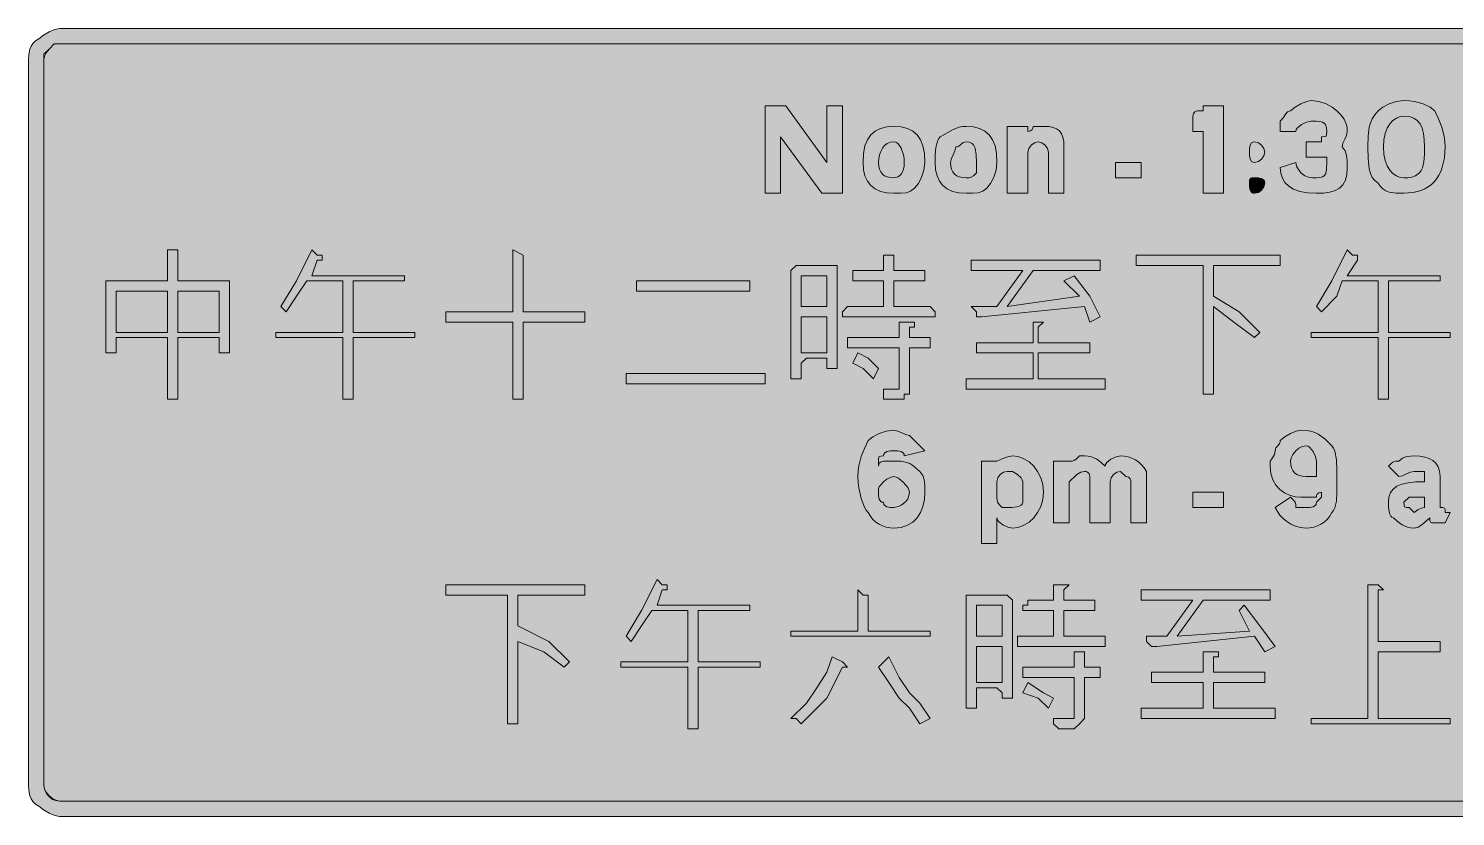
# Model space of a CAD drawing. Header units: metres. Extents: x 9 to 558, y 43 to 227.
# Drawn here: x 9.2 to 341.6, y 43.2 to 226.8 of the extents above; entities that cross this region are included whole.
import ezdxf

# ---------------------------------------------------------------- set-up
doc = ezdxf.new("R2010")
doc.units = ezdxf.units.M
doc.layers.add('FILL_BLACK_000000', color=7, linetype='Continuous', true_color=0x000000)
doc.layers.add('FILL_WHITE_FFFFFF', color=7, linetype='Continuous', true_color=0xffffff)

msp = doc.modelspace()

# ---------------------------------------------------------------- hatches: boundary and pattern name
at = {"layer": 'FILL_BLACK_000000', "true_color": 0x000000}
h = msp.add_hatch(color=7, dxfattribs=at)
h.dxf.hatch_style = 1
h.paths.add_polyline_path([(9.25, 220.69), (9.51, 222), (9.8, 222.67), (10.22, 223.31), (10.82, 223.9), (11.61, 224.4), (12.7, 225.28), (14.01, 226.05), (15.32, 226.59), (16.41, 226.8), (550.41, 226.8), (551.29, 226.78), (552.06, 226.65), (552.6, 226.29), (552.76, 226), (552.81, 225.6), (553.69, 225.58), (554.46, 225.45), (555, 225.09), (555.16, 224.8), (555.21, 224.4), (556.09, 223.69), (556.86, 223.2), (557.4, 222.71), (557.56, 222.4), (557.61, 222), (557.61, 219.6), (557.61, 50.4), (557.57, 49.31), (557.31, 48), (557.02, 47.33), (556.6, 46.69), (556, 46.1), (555.21, 45.6), (554.29, 44.72), (553.26, 43.95), (552, 43.41), (551.26, 43.25), (550.41, 43.2), (16.41, 43.2), (15.32, 43.41), (14.01, 43.95), (12.7, 44.72), (11.61, 45.6), (10.82, 46.1), (10.22, 46.69), (9.8, 47.33), (9.51, 48), (9.25, 49.31), (9.21, 50.4), (9.21, 219.6), (9.25, 220.69)])
h.paths.add_polyline_path([(12.96, 49.65), (13.32, 48.88), (14.01, 48), (14.76, 47.4), (15.53, 46.99), (16.41, 46.8), (550.41, 46.8), (551.1, 46.82), (551.46, 46.95), (551.59, 47.31), (551.61, 48), (552.81, 48), (554.01, 49.2), (554.01, 50.4), (554.01, 219.6), (554.01, 220.8), (553.86, 221.4), (553.5, 221.81), (553.21, 221.95), (552.81, 222), (551.61, 223.2), (550.41, 223.2), (16.41, 223.2), (15.21, 223.2), (14.01, 222), (12.81, 220.8), (12.81, 219.6), (12.81, 50.4), (12.96, 49.65)], flags=16)
h = msp.add_hatch(color=7, dxfattribs=at)
h.dxf.hatch_style = 1
h.paths.add_polyline_path([(310.41, 200.4), (310.41, 201.6), (311.1, 201.62), (311.46, 201.75), (311.59, 202.11), (311.61, 202.8), (311.57, 203.68), (311.31, 204.45), (311.02, 204.76), (310.6, 204.99), (310, 205.15), (309.21, 205.2), (308.01, 205.2), (306.94, 204.99), (305.76, 204.45), (304.8, 203.68), (304.52, 203.25), (304.41, 202.8), (300.81, 202.8), (300.81, 205.2), (301.52, 206.08), (302.01, 206.85), (302.5, 207.39), (302.81, 207.55), (303.21, 207.6), (304.3, 208.48), (305.61, 209.25), (306.92, 209.79), (308.01, 210), (309.79, 209.79), (311.46, 209.25), (312.9, 208.48), (314.01, 207.6), (314.89, 206.68), (315.66, 205.65), (316.2, 204.39), (316.36, 203.65), (316.41, 202.8), (316.22, 201.9), (315.81, 201), (315.4, 200.1), (315.21, 199.2), (315.9, 198.28), (316.26, 197.25), (316.39, 195.99), (316.41, 194.4), (316.3, 192.76), (315.96, 191.44), (315.4, 190.39), (314.61, 189.6), (313.6, 189.03), (312.36, 188.66), (310.9, 188.46), (309.21, 188.4), (307.13, 188.51), (305.37, 188.83), (303.92, 189.35), (302.76, 190.05), (301.89, 190.92), (301.28, 191.94), (300.92, 193.11), (300.81, 194.4), (304.41, 195.6), (304.6, 194.72), (305.01, 193.95), (305.61, 193.2), (306.51, 192.51), (307.41, 192.15), (308.31, 192.02), (309.21, 192), (310, 192.06), (310.6, 192.22), (311.02, 192.51), (311.31, 192.9), (311.48, 193.41), (311.57, 194.02), (311.61, 195.6), (311.61, 196.8), (310.41, 196.8), (306.81, 196.8), (306.81, 200.4), (310.41, 200.4)])
h = msp.add_hatch(color=7, dxfattribs=at)
h.dxf.hatch_style = 1
h.paths.add_polyline_path([(338.55, 194.47), (338.19, 193.5), (337.75, 192.62), (337.24, 191.82), (336.66, 191.1), (336.01, 190.47), (335.28, 189.92), (334.5, 189.45), (333.64, 189.07), (331.75, 188.57), (329.61, 188.4), (327.83, 188.44), (326.16, 188.7), (325.4, 188.99), (324.72, 189.41), (324.11, 190.01), (323.61, 190.8), (322.82, 191.36), (322.22, 192.11), (321.8, 193.04), (321.51, 194.1), (321.25, 196.54), (321.21, 199.2), (321.25, 201.69), (321.51, 203.85), (321.8, 204.84), (322.22, 205.78), (322.82, 206.7), (323.61, 207.6), (324.72, 208.48), (326.16, 209.25), (327.83, 209.79), (329.61, 210), (330.9, 209.95), (332.08, 209.79), (334.11, 209.25), (335.68, 208.48), (336.81, 207.6), (337.69, 205.78), (338.46, 203.85), (339, 201.69), (339.16, 200.5), (339.21, 199.2), (339.04, 196.67), (338.55, 194.47)])
h.paths.add_polyline_path([(331.41, 192.15), (332.31, 192.51), (333.21, 193.2), (333.61, 193.7), (333.9, 194.31), (334.26, 195.75), (334.39, 197.42), (334.41, 199.2), (334.35, 200.89), (334.17, 202.35), (333.84, 203.59), (333.36, 204.6), (332.71, 205.39), (331.88, 205.95), (330.85, 206.29), (329.61, 206.4), (328.71, 206.29), (327.85, 205.95), (327.04, 205.39), (326.31, 204.6), (325.7, 203.59), (325.22, 202.35), (324.92, 200.89), (324.81, 199.2), (324.92, 197.51), (325.22, 196.05), (325.7, 194.81), (326.31, 193.8), (327.04, 193.01), (327.85, 192.45), (328.71, 192.11), (329.61, 192), (330.51, 192.02), (331.41, 192.15)], flags=16)
h = msp.add_hatch(color=7, dxfattribs=at)
h.dxf.hatch_style = 1
h.paths.add_polyline_path([(195.21, 208.8), (198.81, 208.8), (198.81, 188.4), (194.01, 188.4), (184.41, 201.6), (184.41, 188.4), (180.81, 188.4), (180.81, 208.8), (185.61, 208.8), (195.21, 195.6), (195.21, 208.8)])
h = msp.add_hatch(color=7, dxfattribs=at)
h.dxf.hatch_style = 1
h.paths.add_polyline_path([(282.81, 188.4), (282.81, 202.8), (280.41, 202.8), (280.41, 206.4), (280.56, 207), (280.92, 207.41), (281.21, 207.55), (281.61, 207.6), (282.81, 207.6), (282.81, 208.8), (287.61, 208.8), (287.61, 188.4), (282.81, 188.4)])
h = msp.add_hatch(color=7, dxfattribs=at)
h.dxf.hatch_style = 1
h.paths.add_polyline_path([(217.26, 192.15), (216.49, 190.71), (215.61, 189.6), (214.69, 188.91), (213.66, 188.55), (212.4, 188.42), (210.81, 188.4), (209.12, 188.51), (207.66, 188.85), (206.42, 189.41), (205.41, 190.2), (204.62, 191.21), (204.06, 192.45), (203.72, 193.91), (203.61, 195.6), (203.72, 197.68), (204.06, 199.44), (204.62, 200.89), (205.41, 202.05), (206.42, 202.92), (207.66, 203.53), (209.12, 203.89), (210.81, 204), (212.5, 203.89), (213.96, 203.53), (215.2, 202.92), (216.21, 202.05), (217, 200.89), (217.56, 199.44), (217.9, 197.68), (218.01, 195.6), (217.8, 193.82), (217.26, 192.15)])
h.paths.add_polyline_path([(207.43, 194.02), (207.72, 193.41), (208.11, 192.9), (208.62, 192.51), (209.23, 192.22), (209.97, 192.06), (210.81, 192), (211.26, 192.06), (211.69, 192.22), (212.1, 192.51), (212.46, 192.9), (212.77, 193.41), (213, 194.02), (213.16, 194.76), (213.21, 195.6), (213.16, 196.5), (213, 197.36), (212.46, 198.9), (212.1, 199.51), (211.69, 199.99), (211.26, 200.29), (210.81, 200.4), (209.97, 200.29), (209.23, 199.99), (208.62, 199.51), (208.11, 198.9), (207.72, 198.17), (207.43, 197.36), (207.27, 196.5), (207.21, 195.6), (207.27, 194.76), (207.43, 194.02)], flags=16)
h = msp.add_hatch(color=7, dxfattribs=at)
h.dxf.hatch_style = 1
h.paths.add_polyline_path([(234.06, 192.15), (233.29, 190.71), (232.41, 189.6), (231.49, 188.91), (230.46, 188.55), (229.2, 188.42), (227.61, 188.4), (225.92, 188.51), (224.46, 188.85), (223.22, 189.41), (222.21, 190.2), (221.42, 191.21), (220.86, 192.45), (220.52, 193.91), (220.41, 195.6), (220.43, 197.38), (220.56, 199.05), (220.92, 200.49), (221.21, 201.1), (221.61, 201.6), (224.61, 203.25), (226, 203.79), (226.76, 203.95), (227.61, 204), (229.3, 203.89), (230.76, 203.53), (232, 202.92), (233.01, 202.05), (233.8, 200.89), (234.36, 199.44), (234.7, 197.68), (234.81, 195.6), (234.6, 193.82), (234.06, 192.15)])
h.paths.add_polyline_path([(229.71, 198.9), (229.42, 199.51), (229, 199.99), (228.4, 200.29), (227.61, 200.4), (227.21, 200.35), (226.9, 200.21), (226.41, 199.8), (225.92, 199.39), (225.61, 199.25), (225.21, 199.2), (225.02, 198.3), (224.61, 197.4), (224.2, 196.5), (224.01, 195.6), (224.07, 194.76), (224.23, 194.02), (224.52, 193.41), (224.91, 192.9), (225.42, 192.51), (226.03, 192.22), (226.77, 192.06), (227.61, 192), (228.32, 192.02), (228.81, 192.15), (229.3, 192.51), (230.01, 193.2), (230.01, 195.6), (229.97, 197.36), (229.71, 198.9)], flags=16)
h = msp.add_hatch(color=7, dxfattribs=at)
h.dxf.hatch_style = 1
h.paths.add_polyline_path([(237.21, 204), (242.01, 204), (242.01, 202.8), (242.61, 202.95), (243.02, 203.31), (243.16, 203.6), (243.21, 204), (245.61, 204), (246.85, 203.94), (247.88, 203.76), (248.71, 203.43), (249.36, 202.95), (249.84, 202.3), (250.17, 201.47), (250.35, 200.44), (250.41, 199.2), (250.41, 188.4), (246.81, 188.4), (246.81, 196.8), (246.81, 198), (246.6, 198.88), (246.06, 199.65), (245.29, 200.19), (244.41, 200.4), (243.53, 200.19), (242.76, 199.65), (242.22, 198.88), (242.01, 198), (242.01, 188.4), (237.21, 188.4), (237.21, 204)])
h = msp.add_hatch(color=7, dxfattribs=at)
h.dxf.hatch_style = 1
h.paths.add_polyline_path([(297, 197.12), (296.46, 196.35), (295.69, 195.81), (294.81, 195.6), (294.41, 195.65), (294.12, 195.81), (293.76, 196.35), (293.63, 197.12), (293.61, 198), (293.63, 198.88), (293.76, 199.65), (294.12, 200.19), (294.41, 200.35), (294.81, 200.4), (295.69, 200.19), (296.46, 199.65), (297, 198.88), (297.21, 198), (297, 197.12)])
h = msp.add_hatch(color=7, dxfattribs=at)
h.dxf.hatch_style = 1
h.paths.add_polyline_path([(268.41, 195.6), (268.41, 192), (262.41, 192), (262.41, 195.6), (268.41, 195.6)])
h = msp.add_hatch(color=7, dxfattribs=at)
h.dxf.hatch_style = 1
h.paths.add_polyline_path([(297, 189.92), (296.46, 189.15), (295.69, 188.61), (294.81, 188.4), (294.41, 188.45), (294.12, 188.61), (293.76, 189.15), (293.63, 189.92), (293.61, 190.8), (293.63, 191.49), (293.76, 191.85), (294.12, 191.98), (294.81, 192), (295.69, 191.98), (296.46, 191.85), (297, 191.49), (297.16, 191.2), (297.21, 190.8), (297, 189.92)])
h = msp.add_hatch(color=7, dxfattribs=at)
h.dxf.hatch_style = 1
h.paths.add_polyline_path([(41.61, 154.8), (29.61, 154.8), (29.61, 151.2), (27.21, 151.2), (27.21, 168), (41.61, 168), (41.61, 175.2), (42.81, 175.2), (44.01, 175.2), (44.01, 174), (44.01, 168), (56.01, 168), (56.01, 151.2), (53.61, 151.2), (53.61, 154.8), (44.01, 154.8), (44.01, 140.4), (41.61, 140.4), (41.61, 154.8)])
h.paths.add_polyline_path([(29.61, 156), (41.61, 156), (41.61, 165.6), (29.61, 165.6), (29.61, 156)], flags=16)
h.paths.add_polyline_path([(53.61, 156), (53.61, 165.6), (44.01, 165.6), (44.01, 156), (53.61, 156)], flags=16)
h = msp.add_hatch(color=7, dxfattribs=at)
h.dxf.hatch_style = 1
h.paths.add_polyline_path([(96.81, 168), (84.81, 168), (84.81, 156), (99.21, 156), (99.21, 154.8), (84.81, 154.8), (84.81, 140.4), (82.41, 140.4), (82.41, 154.8), (66.81, 154.8), (66.81, 156), (82.41, 156), (82.41, 168), (74.01, 168), (71.61, 164.4), (69.21, 160.8), (68.01, 162), (71.61, 168), (75.21, 175.2), (76.41, 174), (77.61, 174), (77.61, 172.8), (76.41, 172.8), (75.21, 169.2), (96.81, 169.2), (96.81, 168)])
h = msp.add_hatch(color=7, dxfattribs=at)
h.dxf.hatch_style = 1
h.paths.add_polyline_path([(124.41, 158.4), (124.41, 140.4), (122.01, 140.4), (122.01, 158.4), (106.41, 158.4), (106.41, 160.8), (122.01, 160.8), (122.01, 175.2), (124.41, 174), (124.41, 172.8), (124.41, 160.8), (138.81, 160.8), (138.81, 158.4), (124.41, 158.4)])
h = msp.add_hatch(color=7, dxfattribs=at)
h.dxf.hatch_style = 1
h.paths.add_polyline_path([(220.41, 160.8), (220.41, 159.6), (219.21, 159.6), (200.01, 159.6), (198.81, 159.6), (198.81, 160.8), (200.01, 162), (208.41, 162), (208.41, 168), (202.41, 168), (201.21, 168), (201.21, 169.2), (201.21, 170.4), (202.41, 170.4), (208.41, 170.4), (208.41, 174), (209.61, 174), (210.81, 174), (210.81, 172.8), (210.81, 170.4), (218.01, 170.4), (218.01, 169.2), (218.01, 168), (210.81, 168), (210.81, 162), (219.21, 162), (220.41, 160.8)])
h = msp.add_hatch(color=7, dxfattribs=at)
h.dxf.hatch_style = 1
h.paths.add_polyline_path([(300.81, 174), (300.81, 171.6), (285.21, 171.6), (285.21, 164.4), (291.21, 160.8), (296.01, 156), (294.81, 154.8), (290.01, 158.4), (285.21, 162), (285.21, 141.6), (282.81, 141.6), (282.81, 171.6), (267.21, 171.6), (267.21, 174), (300.81, 174)])
h = msp.add_hatch(color=7, dxfattribs=at)
h.dxf.hatch_style = 1
h.paths.add_polyline_path([(338.01, 168), (326.01, 168), (326.01, 156), (340.41, 156), (340.41, 154.8), (326.01, 154.8), (326.01, 140.4), (323.61, 140.4), (323.61, 154.8), (308.01, 154.8), (308.01, 156), (323.61, 156), (323.61, 168), (315.21, 168), (314.01, 164.4), (310.41, 160.8), (309.21, 162), (312.81, 168), (316.41, 175.2), (317.61, 174), (318.81, 174), (318.81, 172.8), (316.41, 169.2), (338.01, 169.2), (338.01, 168)])
h = msp.add_hatch(color=7, dxfattribs=at)
h.dxf.hatch_style = 1
h.paths.add_polyline_path([(188.01, 171.6), (197.61, 171.6), (197.61, 170.4), (197.61, 147.6), (195.21, 147.6), (195.21, 148.8), (195.21, 150), (190.41, 150), (189.21, 148.8), (189.21, 145.2), (188.01, 145.2), (186.81, 145.2), (186.81, 170.4), (188.01, 171.6)])
h.paths.add_polyline_path([(190.41, 151.2), (195.21, 151.2), (195.21, 159.6), (190.41, 159.6), (189.21, 159.6), (189.21, 151.2), (190.41, 151.2)], flags=16)
h.paths.add_polyline_path([(195.21, 162), (195.21, 169.2), (190.41, 169.2), (189.21, 169.2), (189.21, 162), (190.41, 162), (195.21, 162)], flags=16)
h = msp.add_hatch(color=7, dxfattribs=at)
h.dxf.hatch_style = 1
h.paths.add_polyline_path([(252.81, 169.2), (256.41, 164.4), (258.81, 159.6), (256.41, 158.4), (255.21, 162), (231.21, 159.6), (230.01, 159.6), (230.01, 160.8), (228.81, 162), (234.81, 162), (240.81, 170.4), (228.81, 170.4), (228.81, 172.8), (258.81, 172.8), (258.81, 170.4), (243.21, 170.4), (237.21, 162), (254.01, 164.4), (250.41, 168), (252.81, 169.2)])
h = msp.add_hatch(color=7, dxfattribs=at)
h.dxf.hatch_style = 1
h.paths.add_polyline_path([(150.81, 168), (177.21, 168), (177.21, 165.6), (150.81, 165.6), (150.81, 168)])
h = msp.add_hatch(color=7, dxfattribs=at)
h.dxf.hatch_style = 1
h.paths.add_polyline_path([(213.21, 158.4), (214.41, 158.4), (215.61, 158.4), (215.61, 157.2), (214.41, 157.2), (214.41, 154.8), (219.21, 154.8), (219.21, 152.4), (214.41, 152.4), (214.41, 142.8), (214.41, 141.6), (213.21, 141.6), (213.21, 140.4), (209.61, 140.4), (208.41, 140.4), (208.41, 141.6), (208.41, 142.8), (212.01, 142.8), (212.01, 144), (212.01, 152.4), (201.21, 152.4), (200.01, 152.4), (200.01, 154.8), (201.21, 154.8), (212.01, 154.8), (212.01, 158.4), (213.21, 158.4)])
h = msp.add_hatch(color=7, dxfattribs=at)
h.dxf.hatch_style = 1
h.paths.add_polyline_path([(260.01, 145.2), (260.01, 142.8), (227.61, 142.8), (227.61, 145.2), (243.21, 145.2), (243.21, 151.2), (230.01, 151.2), (230.01, 153.6), (243.21, 153.6), (243.21, 158.4), (244.41, 158.4), (245.61, 158.4), (244.41, 157.2), (244.41, 153.6), (256.41, 153.6), (256.41, 151.2), (244.41, 151.2), (244.41, 145.2), (260.01, 145.2)])
h = msp.add_hatch(color=7, dxfattribs=at)
h.dxf.hatch_style = 1
h.paths.add_polyline_path([(204.81, 150), (207.21, 147.6), (206.01, 145.2), (203.61, 147.6), (201.21, 148.8), (202.41, 151.2), (204.81, 150)])
h = msp.add_hatch(color=7, dxfattribs=at)
h.dxf.hatch_style = 1
h.paths.add_polyline_path([(148.41, 146.4), (180.81, 146.4), (180.81, 144), (148.41, 144), (148.41, 146.4)])
h = msp.add_hatch(color=7, dxfattribs=at)
h.dxf.hatch_style = 1
h.paths.add_polyline_path([(209.03, 110.62), (208.17, 110.91), (207.36, 111.3), (206.6, 111.81), (205.92, 112.42), (205.31, 113.16), (204.81, 114), (204.36, 114.56), (203.93, 115.31), (203.16, 117.3), (202.62, 119.74), (202.46, 121.05), (202.41, 122.4), (202.46, 123.7), (202.62, 124.89), (203.16, 127.05), (203.93, 128.98), (204.81, 130.8), (205.92, 131.68), (207.36, 132.45), (209.03, 132.99), (210.81, 133.2), (211.71, 133.01), (212.61, 132.6), (213.51, 132.19), (214.41, 132), (218.01, 128.4), (213.21, 127.2), (213.16, 127.6), (213, 127.89), (212.46, 128.25), (211.69, 128.38), (210.81, 128.4), (209.93, 128.38), (209.16, 128.25), (208.62, 127.89), (208.46, 127.6), (208.41, 127.2), (207.72, 127.18), (207.36, 127.05), (207.23, 126.69), (207.21, 126), (207.21, 124.8), (207.26, 125.2), (207.4, 125.49), (207.81, 125.85), (208.41, 126), (210.81, 126), (212.42, 125.96), (213.81, 125.7), (214.49, 125.41), (215.2, 124.99), (216.81, 123.6), (217.5, 122.68), (217.86, 121.65), (217.99, 120.39), (218.01, 118.8), (217.9, 117.06), (217.56, 115.46), (217, 114.03), (216.21, 112.8), (215.2, 111.79), (213.96, 111.04), (212.5, 110.56), (210.81, 110.4), (209.91, 110.46), (209.03, 110.62)])
h.paths.add_polyline_path([(209.16, 121.8), (208.41, 121.2), (207.72, 120.49), (207.36, 120), (207.23, 119.51), (207.21, 118.8), (207.23, 117.92), (207.36, 117.15), (207.72, 116.61), (208.01, 116.45), (208.41, 116.4), (208.46, 116), (208.62, 115.71), (209.16, 115.35), (209.93, 115.22), (210.81, 115.2), (211.88, 115.42), (212.48, 115.71), (213.06, 116.1), (213.59, 116.61), (214.02, 117.22), (214.3, 117.96), (214.41, 118.8), (214.3, 119.3), (214.02, 119.87), (213.06, 121.05), (211.88, 122.01), (211.31, 122.29), (210.81, 122.4), (209.93, 122.21), (209.16, 121.8)], flags=16)
h = msp.add_hatch(color=7, dxfattribs=at)
h.dxf.hatch_style = 1
h.paths.add_polyline_path([(299.01, 126.75), (299.42, 127.52), (299.61, 128.4), (299.66, 128.8), (299.8, 129.11), (300.21, 129.6), (300.62, 130.09), (300.76, 130.4), (300.81, 130.8), (301.9, 131.68), (303.21, 132.45), (304.52, 132.99), (305.61, 133.2), (306.85, 133.14), (307.92, 132.97), (308.84, 132.69), (309.66, 132.3), (311.18, 131.17), (312.81, 129.6), (313.21, 129.04), (313.5, 128.29), (313.86, 126.3), (313.99, 123.86), (314.01, 121.2), (313.99, 118.72), (313.86, 116.7), (313.5, 115.12), (313.21, 114.51), (312.81, 114), (312.31, 113.16), (311.7, 112.42), (311.02, 111.81), (310.26, 111.3), (309.45, 110.91), (308.59, 110.62), (307.71, 110.46), (306.81, 110.4), (305.52, 110.51), (304.33, 110.81), (303.27, 111.29), (302.31, 111.9), (301.47, 112.63), (300.73, 113.44), (300.12, 114.3), (299.61, 115.2), (303.21, 117.6), (303.9, 116.89), (304.26, 116.4), (304.39, 115.91), (304.41, 115.2), (306.81, 115.2), (307.69, 115.22), (308.46, 115.35), (309, 115.71), (309.16, 116), (309.21, 116.4), (310.41, 117.6), (310.41, 118.8), (309.81, 118.65), (309.4, 118.29), (309.26, 118), (309.21, 117.6), (305.61, 117.6), (304.27, 117.71), (302.97, 118.05), (301.75, 118.61), (300.66, 119.4), (299.74, 120.41), (299.03, 121.65), (298.57, 123.11), (298.41, 124.8), (298.41, 126), (299.01, 126.75)])
h.paths.add_polyline_path([(309.21, 126), (309, 127.07), (308.46, 128.25), (307.69, 129.21), (307.26, 129.49), (306.81, 129.6), (305.93, 129.41), (305.16, 129), (304.41, 128.4), (303.72, 127.52), (303.36, 126.75), (303.21, 126), (303.27, 125.16), (303.43, 124.42), (303.72, 123.81), (304.11, 123.3), (304.62, 122.91), (305.23, 122.62), (305.97, 122.46), (306.81, 122.4), (309.21, 122.4), (309.21, 126)], flags=16)
h = msp.add_hatch(color=7, dxfattribs=at)
h.dxf.hatch_style = 1
h.paths.add_polyline_path([(237.34, 127.01), (238.41, 127.2), (239.75, 127.04), (241.05, 126.56), (242.27, 125.81), (243.36, 124.8), (244.28, 123.57), (244.99, 122.14), (245.45, 120.54), (245.61, 118.8), (245.45, 117.06), (244.99, 115.46), (244.28, 114.03), (243.36, 112.8), (242.27, 111.79), (241.05, 111.04), (239.75, 110.56), (238.41, 110.4), (237.34, 110.61), (236.16, 111.15), (235.2, 111.92), (234.92, 112.35), (234.81, 112.8), (234.81, 106.8), (231.21, 106.8), (231.21, 126), (234.81, 126), (236.16, 126.6), (237.34, 127.01)])
h.paths.add_polyline_path([(239.46, 115.35), (239.99, 115.49), (240.42, 115.71), (240.7, 116), (240.81, 116.4), (240.81, 117.6), (240.81, 121.2), (240.71, 121.65), (240.43, 122.08), (239.61, 122.85), (238.41, 123.6), (237.21, 123.6), (236.33, 123.39), (235.56, 122.85), (235.02, 122.08), (234.81, 121.2), (234.81, 117.6), (234.83, 116.89), (234.96, 116.4), (235.32, 115.91), (236.01, 115.2), (237.21, 115.2), (238.28, 115.22), (239.46, 115.35)], flags=16)
h = msp.add_hatch(color=7, dxfattribs=at)
h.dxf.hatch_style = 1
h.paths.add_polyline_path([(256.41, 111.6), (256.41, 121.2), (256.41, 122.4), (256.26, 123), (255.9, 123.41), (255.61, 123.55), (255.21, 123.6), (254.31, 123.39), (253.41, 122.85), (251.61, 121.2), (251.61, 111.6), (248.01, 111.6), (248.01, 126), (251.61, 126), (252.32, 126.02), (252.81, 126.15), (253.3, 126.51), (254.01, 127.2), (255.21, 127.2), (256.06, 127.15), (256.8, 126.99), (258.06, 126.45), (259.09, 125.68), (260.01, 124.8), (260.12, 125.25), (260.4, 125.68), (261.36, 126.45), (262.54, 126.99), (263.61, 127.2), (264.51, 127.14), (265.39, 126.97), (266.25, 126.69), (267.06, 126.3), (267.82, 125.79), (268.5, 125.17), (269.11, 124.44), (269.61, 123.6), (269.61, 122.4), (269.61, 111.6), (266.01, 111.6), (266.01, 121.2), (265.96, 121.6), (265.82, 121.89), (265.41, 122.25), (264.81, 122.4), (263.61, 123.6), (262.73, 123.39), (261.96, 122.85), (261.42, 122.08), (261.21, 121.2), (261.21, 111.6), (256.41, 111.6)])
h = msp.add_hatch(color=7, dxfattribs=at)
h.dxf.hatch_style = 1
h.paths.add_polyline_path([(334.41, 123.6), (332.01, 123.6), (331.11, 123.41), (330.21, 123), (329.31, 122.59), (328.41, 122.4), (326.01, 124.8), (326.72, 125.49), (327.21, 125.85), (327.7, 125.98), (328.41, 126), (329.31, 126.69), (330.21, 127.05), (331.11, 127.18), (332.01, 127.2), (333.3, 127.14), (334.47, 126.96), (335.49, 126.63), (336.36, 126.15), (337.06, 125.5), (337.58, 124.67), (337.9, 123.64), (338.01, 122.4), (338.01, 115.2), (338.7, 115.18), (339.06, 115.05), (339.19, 114.69), (339.21, 114), (340.41, 114), (339.21, 111.6), (336.81, 111.6), (336.12, 111.62), (335.76, 111.75), (335.63, 112.11), (335.61, 112.8), (333.81, 111.15), (332.91, 110.61), (332.01, 110.4), (331.16, 110.45), (330.42, 110.61), (329.16, 111.15), (328.13, 111.92), (327.21, 112.8), (326.81, 112.91), (326.52, 113.19), (326.3, 113.62), (326.16, 114.15), (326.03, 115.33), (326.01, 116.4), (326.12, 117.64), (326.48, 118.67), (327.09, 119.5), (327.96, 120.15), (329.12, 120.63), (330.57, 120.96), (332.33, 121.14), (334.41, 121.2), (334.41, 122.4), (334.41, 123.6)])
h.paths.add_polyline_path([(333.66, 115.05), (334.41, 115.2), (334.41, 117.6), (330.81, 117.6), (329.61, 116.4), (329.63, 115.71), (329.76, 115.35), (330.12, 115.22), (330.81, 115.2), (332.01, 114), (332.89, 114.69), (333.66, 115.05)], flags=16)
h = msp.add_hatch(color=7, dxfattribs=at)
h.dxf.hatch_style = 1
h.paths.add_polyline_path([(287.61, 118.8), (287.61, 115.2), (280.41, 115.2), (280.41, 118.8), (287.61, 118.8)])
h = msp.add_hatch(color=7, dxfattribs=at)
h.dxf.hatch_style = 1
h.paths.add_polyline_path([(138.81, 97.2), (138.81, 94.8), (123.21, 94.8), (123.21, 87.6), (130.41, 84), (135.21, 79.2), (134.01, 78), (129.21, 81.6), (123.21, 84), (123.21, 64.8), (120.81, 64.8), (120.81, 94.8), (106.41, 94.8), (106.41, 97.2), (138.81, 97.2)])
h = msp.add_hatch(color=7, dxfattribs=at)
h.dxf.hatch_style = 1
h.paths.add_polyline_path([(177.21, 91.2), (165.21, 91.2), (165.21, 79.2), (179.61, 79.2), (179.61, 78), (165.21, 78), (165.21, 63.6), (162.81, 63.6), (162.81, 78), (147.21, 78), (147.21, 79.2), (162.81, 79.2), (162.81, 91.2), (154.41, 91.2), (152.01, 87.6), (149.61, 84), (148.41, 85.2), (152.01, 91.2), (155.61, 98.4), (156.81, 97.2), (158.01, 97.2), (158.01, 96), (156.81, 96), (155.61, 92.4), (177.21, 92.4), (177.21, 91.2)])
h = msp.add_hatch(color=7, dxfattribs=at)
h.dxf.hatch_style = 1
h.paths.add_polyline_path([(260.01, 84), (260.01, 82.8), (239.61, 82.8), (239.61, 84), (239.61, 85.2), (248.01, 85.2), (248.01, 91.2), (242.01, 91.2), (240.81, 91.2), (240.81, 92.4), (242.01, 92.4), (242.01, 93.6), (248.01, 93.6), (248.01, 97.2), (249.21, 97.2), (250.41, 97.2), (251.61, 97.2), (250.41, 96), (250.41, 93.6), (251.61, 93.6), (257.61, 93.6), (257.61, 92.4), (257.61, 91.2), (251.61, 91.2), (250.41, 91.2), (250.41, 85.2), (251.61, 85.2), (260.01, 85.2), (260.01, 84)])
h = msp.add_hatch(color=7, dxfattribs=at)
h.dxf.hatch_style = 1
h.paths.add_polyline_path([(323.61, 81.6), (323.61, 66), (340.41, 66), (340.41, 64.8), (308.01, 64.8), (308.01, 66), (321.21, 66), (321.21, 97.2), (323.61, 97.2), (324.81, 96), (323.61, 96), (323.61, 84), (338.01, 84), (338.01, 81.6), (323.61, 81.6)])
h = msp.add_hatch(color=7, dxfattribs=at)
h.dxf.hatch_style = 1
h.paths.add_polyline_path([(219.21, 85.2), (186.81, 85.2), (186.81, 86.4), (202.41, 86.4), (202.41, 96), (203.61, 94.8), (204.81, 94.8), (204.81, 93.6), (204.81, 86.4), (219.21, 86.4), (219.21, 85.2)])
h = msp.add_hatch(color=7, dxfattribs=at)
h.dxf.hatch_style = 1
h.paths.add_polyline_path([(237.21, 94.8), (238.41, 93.6), (238.41, 70.8), (237.21, 70.8), (236.01, 70.8), (236.01, 72), (234.81, 73.2), (230.01, 73.2), (230.01, 72), (230.01, 68.4), (227.61, 68.4), (227.61, 93.6), (227.61, 94.8), (237.21, 94.8)])
h.paths.add_polyline_path([(236.01, 74.4), (236.01, 82.8), (234.81, 82.8), (230.01, 82.8), (230.01, 74.4), (234.81, 74.4), (236.01, 74.4)], flags=16)
h.paths.add_polyline_path([(236.01, 85.2), (236.01, 92.4), (234.81, 92.4), (230.01, 92.4), (230.01, 85.2), (234.81, 85.2), (236.01, 85.2)], flags=16)
h = msp.add_hatch(color=7, dxfattribs=at)
h.dxf.hatch_style = 1
h.paths.add_polyline_path([(269.61, 85.2), (274.41, 85.2), (280.41, 93.6), (268.41, 93.6), (268.41, 96), (298.41, 96), (298.41, 93.6), (282.81, 93.6), (276.81, 85.2), (293.61, 86.4), (291.21, 91.2), (292.41, 92.4), (296.01, 87.6), (299.61, 82.8), (297.21, 81.6), (294.81, 85.2), (272.01, 82.8), (270.81, 82.8), (269.61, 84), (269.61, 85.2)])
h = msp.add_hatch(color=7, dxfattribs=at)
h.dxf.hatch_style = 1
h.paths.add_polyline_path([(200.01, 78), (198.81, 78), (195.21, 70.8), (189.21, 64.8), (188.01, 66), (186.81, 66), (190.41, 69.6), (192.81, 73.2), (195.21, 76.8), (196.41, 80.4), (198.81, 79.2), (200.01, 78)])
h = msp.add_hatch(color=7, dxfattribs=at)
h.dxf.hatch_style = 1
h.paths.add_polyline_path([(212.01, 75.6), (214.41, 72), (216.81, 69.6), (219.21, 66), (216.81, 64.8), (214.41, 68.4), (212.01, 70.8), (209.61, 74.4), (207.21, 78), (209.61, 80.4), (212.01, 75.6)])
h = msp.add_hatch(color=7, dxfattribs=at)
h.dxf.hatch_style = 1
h.paths.add_polyline_path([(254.01, 81.6), (255.21, 81.6), (255.21, 80.4), (255.21, 78), (258.81, 78), (258.81, 75.6), (255.21, 75.6), (255.21, 66), (254.01, 64.8), (252.81, 63.6), (249.21, 63.6), (248.01, 64.8), (248.01, 66), (249.21, 66), (251.61, 66), (252.81, 66), (252.81, 67.2), (252.81, 75.6), (240.81, 75.6), (240.81, 78), (252.81, 78), (252.81, 81.6), (254.01, 81.6)])
h = msp.add_hatch(color=7, dxfattribs=at)
h.dxf.hatch_style = 1
h.paths.add_polyline_path([(299.61, 68.4), (299.61, 66), (268.41, 66), (268.41, 68.4), (282.81, 68.4), (282.81, 74.4), (270.81, 74.4), (270.81, 76.8), (282.81, 76.8), (282.81, 81.6), (285.21, 81.6), (286.41, 81.6), (286.41, 80.4), (285.21, 80.4), (285.21, 76.8), (297.21, 76.8), (297.21, 74.4), (285.21, 74.4), (285.21, 68.4), (299.61, 68.4)])
h = msp.add_hatch(color=7, dxfattribs=at)
h.dxf.hatch_style = 1
h.paths.add_polyline_path([(245.61, 72), (248.01, 70.8), (246.81, 68.4), (244.41, 70.8), (240.81, 72), (242.01, 74.4), (245.61, 72)])
at = {"layer": 'FILL_WHITE_FFFFFF', "true_color": 0xffffff}
h = msp.add_hatch(color=7, dxfattribs=at)
h.dxf.hatch_style = 1
h.paths.add_polyline_path([(550.41, 223.2), (551.29, 223.18), (552.06, 223.05), (552.6, 222.69), (552.76, 222.4), (552.81, 222), (553.5, 221.12), (553.86, 220.35), (554.01, 219.6), (554.01, 50.4), (554.01, 49.2), (552.81, 48), (552.06, 47.4), (551.29, 46.99), (550.41, 46.8), (16.41, 46.8), (15.57, 46.91), (14.83, 47.19), (14.22, 47.62), (13.71, 48.15), (13.32, 48.73), (13.03, 49.33), (12.81, 50.4), (12.81, 219.6), (12.96, 220.35), (13.32, 221.12), (14.01, 222), (15.21, 223.2), (16.41, 223.2), (550.41, 223.2)])

# ---------------------------------------------------------------- linework, layer by layer
at = {"layer": 'FILL_BLACK_000000', "lineweight": 0, "true_color": 0x000000}
for points in [[(550.41, 43.2), (16.41, 43.2), (15.32, 43.41), (14.01, 43.95), (12.7, 44.72), (11.61, 45.6), (10.82, 46.1), (10.22, 46.69), (9.8, 47.33), (9.51, 48), (9.25, 49.31), (9.21, 50.4), (9.21, 219.6), (9.25, 220.69), (9.51, 222), (9.8, 222.67), (10.22, 223.31), (10.82, 223.9), (11.61, 224.4), (12.7, 225.28), (14.01, 226.05), (15.32, 226.59), (16.41, 226.8), (550.41, 226.8)], [(550.41, 223.2), (16.41, 223.2), (15.21, 223.2), (14.01, 222), (12.81, 220.8), (12.81, 219.6), (12.81, 50.4), (12.96, 49.65), (13.32, 48.88), (14.01, 48), (14.76, 47.4), (15.53, 46.99), (16.41, 46.8), (550.41, 46.8)]]:
    msp.add_lwpolyline(points, dxfattribs=at)
for points in [[(310.41, 200.4), (310.41, 201.6), (311.1, 201.62), (311.46, 201.75), (311.59, 202.11), (311.61, 202.8), (311.57, 203.68), (311.31, 204.45), (311.02, 204.76), (310.6, 204.99), (310, 205.15), (309.21, 205.2), (308.01, 205.2), (306.94, 204.99), (305.76, 204.45), (304.8, 203.68), (304.52, 203.25), (304.41, 202.8), (300.81, 202.8), (300.81, 205.2), (301.52, 206.08), (302.01, 206.85), (302.5, 207.39), (302.81, 207.55), (303.21, 207.6), (304.3, 208.48), (305.61, 209.25), (306.92, 209.79), (308.01, 210), (309.79, 209.79), (311.46, 209.25), (312.9, 208.48), (314.01, 207.6), (314.89, 206.68), (315.66, 205.65), (316.2, 204.39), (316.36, 203.65), (316.41, 202.8), (316.22, 201.9), (315.81, 201), (315.4, 200.1), (315.21, 199.2), (315.9, 198.28), (316.26, 197.25), (316.39, 195.99), (316.41, 194.4), (316.3, 192.76), (315.96, 191.44), (315.4, 190.39), (314.61, 189.6), (313.6, 189.03), (312.36, 188.66), (310.9, 188.46), (309.21, 188.4), (307.13, 188.51), (305.37, 188.83), (303.92, 189.35), (302.76, 190.05), (301.89, 190.92), (301.28, 191.94), (300.92, 193.11), (300.81, 194.4), (304.41, 195.6), (304.6, 194.72), (305.01, 193.95), (305.61, 193.2), (306.51, 192.51), (307.41, 192.15), (308.31, 192.02), (309.21, 192), (310, 192.06), (310.6, 192.22), (311.02, 192.51), (311.31, 192.9), (311.48, 193.41), (311.57, 194.02), (311.61, 195.6), (311.61, 196.8), (310.41, 196.8), (306.81, 196.8), (306.81, 200.4)], [(338.55, 194.47), (338.19, 193.5), (337.75, 192.62), (337.24, 191.82), (336.66, 191.1), (336.01, 190.47), (335.28, 189.92), (334.5, 189.45), (333.64, 189.07), (331.75, 188.57), (329.61, 188.4), (327.83, 188.44), (326.16, 188.7), (325.4, 188.99), (324.72, 189.41), (324.11, 190.01), (323.61, 190.8), (322.82, 191.36), (322.22, 192.11), (321.8, 193.04), (321.51, 194.1), (321.25, 196.54), (321.21, 199.2), (321.25, 201.69), (321.51, 203.85), (321.8, 204.84), (322.22, 205.78), (322.82, 206.7), (323.61, 207.6), (324.72, 208.48), (326.16, 209.25), (327.83, 209.79), (329.61, 210), (330.9, 209.95), (332.08, 209.79), (334.11, 209.25), (335.68, 208.48), (336.81, 207.6), (337.69, 205.78), (338.46, 203.85), (339, 201.69), (339.16, 200.5), (339.21, 199.2), (339.04, 196.67)], [(195.21, 208.8), (198.81, 208.8), (198.81, 188.4), (194.01, 188.4), (184.41, 201.6), (184.41, 188.4), (180.81, 188.4), (180.81, 208.8), (185.61, 208.8), (195.21, 195.6)], [(282.81, 188.4), (282.81, 202.8), (280.41, 202.8), (280.41, 206.4), (280.56, 207), (280.92, 207.41), (281.21, 207.55), (281.61, 207.6), (282.81, 207.6), (282.81, 208.8), (287.61, 208.8), (287.61, 188.4)], [(331.41, 192.15), (332.31, 192.51), (333.21, 193.2), (333.61, 193.7), (333.9, 194.31), (334.26, 195.75), (334.39, 197.42), (334.41, 199.2), (334.35, 200.89), (334.17, 202.35), (333.84, 203.59), (333.36, 204.6), (332.71, 205.39), (331.88, 205.95), (330.85, 206.29), (329.61, 206.4), (328.71, 206.29), (327.85, 205.95), (327.04, 205.39), (326.31, 204.6), (325.7, 203.59), (325.22, 202.35), (324.92, 200.89), (324.81, 199.2), (324.92, 197.51), (325.22, 196.05), (325.7, 194.81), (326.31, 193.8), (327.04, 193.01), (327.85, 192.45), (328.71, 192.11), (329.61, 192), (330.51, 192.02)], [(217.26, 192.15), (216.49, 190.71), (215.61, 189.6), (214.69, 188.91), (213.66, 188.55), (212.4, 188.42), (210.81, 188.4), (209.12, 188.51), (207.66, 188.85), (206.42, 189.41), (205.41, 190.2), (204.62, 191.21), (204.06, 192.45), (203.72, 193.91), (203.61, 195.6), (203.72, 197.68), (204.06, 199.44), (204.62, 200.89), (205.41, 202.05), (206.42, 202.92), (207.66, 203.53), (209.12, 203.89), (210.81, 204), (212.5, 203.89), (213.96, 203.53), (215.2, 202.92), (216.21, 202.05), (217, 200.89), (217.56, 199.44), (217.9, 197.68), (218.01, 195.6), (217.8, 193.82)], [(234.06, 192.15), (233.29, 190.71), (232.41, 189.6), (231.49, 188.91), (230.46, 188.55), (229.2, 188.42), (227.61, 188.4), (225.92, 188.51), (224.46, 188.85), (223.22, 189.41), (222.21, 190.2), (221.42, 191.21), (220.86, 192.45), (220.52, 193.91), (220.41, 195.6), (220.43, 197.38), (220.56, 199.05), (220.92, 200.49), (221.21, 201.1), (221.61, 201.6), (224.61, 203.25), (226, 203.79), (226.76, 203.95), (227.61, 204), (229.3, 203.89), (230.76, 203.53), (232, 202.92), (233.01, 202.05), (233.8, 200.89), (234.36, 199.44), (234.7, 197.68), (234.81, 195.6), (234.6, 193.82)], [(237.21, 204), (242.01, 204), (242.01, 202.8), (242.61, 202.95), (243.02, 203.31), (243.16, 203.6), (243.21, 204), (245.61, 204), (246.85, 203.94), (247.88, 203.76), (248.71, 203.43), (249.36, 202.95), (249.84, 202.3), (250.17, 201.47), (250.35, 200.44), (250.41, 199.2), (250.41, 188.4), (246.81, 188.4), (246.81, 196.8), (246.81, 198), (246.6, 198.88), (246.06, 199.65), (245.29, 200.19), (244.41, 200.4), (243.53, 200.19), (242.76, 199.65), (242.22, 198.88), (242.01, 198), (242.01, 188.4), (237.21, 188.4)], [(207.43, 194.02), (207.72, 193.41), (208.11, 192.9), (208.62, 192.51), (209.23, 192.22), (209.97, 192.06), (210.81, 192), (211.26, 192.06), (211.69, 192.22), (212.1, 192.51), (212.46, 192.9), (212.77, 193.41), (213, 194.02), (213.16, 194.76), (213.21, 195.6), (213.16, 196.5), (213, 197.36), (212.46, 198.9), (212.1, 199.51), (211.69, 199.99), (211.26, 200.29), (210.81, 200.4), (209.97, 200.29), (209.23, 199.99), (208.62, 199.51), (208.11, 198.9), (207.72, 198.17), (207.43, 197.36), (207.27, 196.5), (207.21, 195.6), (207.27, 194.76)], [(229.71, 198.9), (229.42, 199.51), (229, 199.99), (228.4, 200.29), (227.61, 200.4), (227.21, 200.35), (226.9, 200.21), (226.41, 199.8), (225.92, 199.39), (225.61, 199.25), (225.21, 199.2), (225.02, 198.3), (224.61, 197.4), (224.2, 196.5), (224.01, 195.6), (224.07, 194.76), (224.23, 194.02), (224.52, 193.41), (224.91, 192.9), (225.42, 192.51), (226.03, 192.22), (226.77, 192.06), (227.61, 192), (228.32, 192.02), (228.81, 192.15), (229.3, 192.51), (230.01, 193.2), (230.01, 195.6), (229.97, 197.36)], [(297, 197.12), (296.46, 196.35), (295.69, 195.81), (294.81, 195.6), (294.41, 195.65), (294.12, 195.81), (293.76, 196.35), (293.63, 197.12), (293.61, 198), (293.63, 198.88), (293.76, 199.65), (294.12, 200.19), (294.41, 200.35), (294.81, 200.4), (295.69, 200.19), (296.46, 199.65), (297, 198.88), (297.21, 198)], [(268.41, 195.6), (268.41, 192), (262.41, 192), (262.41, 195.6)], [(297, 189.92), (296.46, 189.15), (295.69, 188.61), (294.81, 188.4), (294.41, 188.45), (294.12, 188.61), (293.76, 189.15), (293.63, 189.92), (293.61, 190.8), (293.63, 191.49), (293.76, 191.85), (294.12, 191.98), (294.81, 192), (295.69, 191.98), (296.46, 191.85), (297, 191.49), (297.16, 191.2), (297.21, 190.8)], [(41.61, 154.8), (29.61, 154.8), (29.61, 151.2), (27.21, 151.2), (27.21, 168), (41.61, 168), (41.61, 175.2), (42.81, 175.2), (44.01, 175.2), (44.01, 174), (44.01, 168), (56.01, 168), (56.01, 151.2), (53.61, 151.2), (53.61, 154.8), (44.01, 154.8), (44.01, 140.4), (41.61, 140.4)], [(96.81, 168), (84.81, 168), (84.81, 156), (99.21, 156), (99.21, 154.8), (84.81, 154.8), (84.81, 140.4), (82.41, 140.4), (82.41, 154.8), (66.81, 154.8), (66.81, 156), (82.41, 156), (82.41, 168), (74.01, 168), (71.61, 164.4), (69.21, 160.8), (68.01, 162), (71.61, 168), (75.21, 175.2), (76.41, 174), (77.61, 174), (77.61, 172.8), (76.41, 172.8), (75.21, 169.2), (96.81, 169.2)], [(124.41, 158.4), (124.41, 140.4), (122.01, 140.4), (122.01, 158.4), (106.41, 158.4), (106.41, 160.8), (122.01, 160.8), (122.01, 175.2), (124.41, 174), (124.41, 172.8), (124.41, 160.8), (138.81, 160.8), (138.81, 158.4)], [(220.41, 160.8), (220.41, 159.6), (219.21, 159.6), (200.01, 159.6), (198.81, 159.6), (198.81, 160.8), (200.01, 162), (208.41, 162), (208.41, 168), (202.41, 168), (201.21, 168), (201.21, 169.2), (201.21, 170.4), (202.41, 170.4), (208.41, 170.4), (208.41, 174), (209.61, 174), (210.81, 174), (210.81, 172.8), (210.81, 170.4), (218.01, 170.4), (218.01, 169.2), (218.01, 168), (210.81, 168), (210.81, 162), (219.21, 162)], [(300.81, 174), (300.81, 171.6), (285.21, 171.6), (285.21, 164.4), (291.21, 160.8), (296.01, 156), (294.81, 154.8), (290.01, 158.4), (285.21, 162), (285.21, 141.6), (282.81, 141.6), (282.81, 171.6), (267.21, 171.6), (267.21, 174)], [(338.01, 168), (326.01, 168), (326.01, 156), (340.41, 156), (340.41, 154.8), (326.01, 154.8), (326.01, 140.4), (323.61, 140.4), (323.61, 154.8), (308.01, 154.8), (308.01, 156), (323.61, 156), (323.61, 168), (315.21, 168), (314.01, 164.4), (310.41, 160.8), (309.21, 162), (312.81, 168), (316.41, 175.2), (317.61, 174), (318.81, 174), (318.81, 172.8), (316.41, 169.2), (338.01, 169.2)], [(188.01, 171.6), (197.61, 171.6), (197.61, 170.4), (197.61, 147.6), (195.21, 147.6), (195.21, 148.8), (195.21, 150), (190.41, 150), (189.21, 148.8), (189.21, 145.2), (188.01, 145.2), (186.81, 145.2), (186.81, 170.4)], [(252.81, 169.2), (256.41, 164.4), (258.81, 159.6), (256.41, 158.4), (255.21, 162), (231.21, 159.6), (230.01, 159.6), (230.01, 160.8), (228.81, 162), (234.81, 162), (240.81, 170.4), (228.81, 170.4), (228.81, 172.8), (258.81, 172.8), (258.81, 170.4), (243.21, 170.4), (237.21, 162), (254.01, 164.4), (250.41, 168)], [(150.81, 168), (177.21, 168), (177.21, 165.6), (150.81, 165.6)], [(195.21, 162), (195.21, 169.2), (190.41, 169.2), (189.21, 169.2), (189.21, 162), (190.41, 162)], [(29.61, 156), (41.61, 156), (41.61, 165.6), (29.61, 165.6)], [(53.61, 156), (53.61, 165.6), (44.01, 165.6), (44.01, 156)], [(190.41, 151.2), (195.21, 151.2), (195.21, 159.6), (190.41, 159.6), (189.21, 159.6), (189.21, 151.2)], [(213.21, 158.4), (214.41, 158.4), (215.61, 158.4), (215.61, 157.2), (214.41, 157.2), (214.41, 154.8), (219.21, 154.8), (219.21, 152.4), (214.41, 152.4), (214.41, 142.8), (214.41, 141.6), (213.21, 141.6), (213.21, 140.4), (209.61, 140.4), (208.41, 140.4), (208.41, 141.6), (208.41, 142.8), (212.01, 142.8), (212.01, 144), (212.01, 152.4), (201.21, 152.4), (200.01, 152.4), (200.01, 154.8), (201.21, 154.8), (212.01, 154.8), (212.01, 158.4)], [(260.01, 145.2), (260.01, 142.8), (227.61, 142.8), (227.61, 145.2), (243.21, 145.2), (243.21, 151.2), (230.01, 151.2), (230.01, 153.6), (243.21, 153.6), (243.21, 158.4), (244.41, 158.4), (245.61, 158.4), (244.41, 157.2), (244.41, 153.6), (256.41, 153.6), (256.41, 151.2), (244.41, 151.2), (244.41, 145.2)], [(204.81, 150), (207.21, 147.6), (206.01, 145.2), (203.61, 147.6), (201.21, 148.8), (202.41, 151.2)], [(148.41, 146.4), (180.81, 146.4), (180.81, 144), (148.41, 144)], [(209.03, 110.62), (208.17, 110.91), (207.36, 111.3), (206.6, 111.81), (205.92, 112.42), (205.31, 113.16), (204.81, 114), (204.36, 114.56), (203.93, 115.31), (203.16, 117.3), (202.62, 119.74), (202.46, 121.05), (202.41, 122.4), (202.46, 123.7), (202.62, 124.89), (203.16, 127.05), (203.93, 128.98), (204.81, 130.8), (205.92, 131.68), (207.36, 132.45), (209.03, 132.99), (210.81, 133.2), (211.71, 133.01), (212.61, 132.6), (213.51, 132.19), (214.41, 132), (218.01, 128.4), (213.21, 127.2), (213.16, 127.6), (213, 127.89), (212.46, 128.25), (211.69, 128.38), (210.81, 128.4), (209.93, 128.38), (209.16, 128.25), (208.62, 127.89), (208.46, 127.6), (208.41, 127.2), (207.72, 127.18), (207.36, 127.05), (207.23, 126.69), (207.21, 126), (207.21, 124.8), (207.26, 125.2), (207.4, 125.49), (207.81, 125.85), (208.41, 126), (210.81, 126), (212.42, 125.96), (213.81, 125.7), (214.49, 125.41), (215.2, 124.99), (216.81, 123.6), (217.5, 122.68), (217.86, 121.65), (217.99, 120.39), (218.01, 118.8), (217.9, 117.06), (217.56, 115.46), (217, 114.03), (216.21, 112.8), (215.2, 111.79), (213.96, 111.04), (212.5, 110.56), (210.81, 110.4), (209.91, 110.46)], [(299.01, 126.75), (299.42, 127.52), (299.61, 128.4), (299.66, 128.8), (299.8, 129.11), (300.21, 129.6), (300.62, 130.09), (300.76, 130.4), (300.81, 130.8), (301.9, 131.68), (303.21, 132.45), (304.52, 132.99), (305.61, 133.2), (306.85, 133.14), (307.92, 132.97), (308.84, 132.69), (309.66, 132.3), (311.18, 131.17), (312.81, 129.6), (313.21, 129.04), (313.5, 128.29), (313.86, 126.3), (313.99, 123.86), (314.01, 121.2), (313.99, 118.72), (313.86, 116.7), (313.5, 115.12), (313.21, 114.51), (312.81, 114), (312.31, 113.16), (311.7, 112.42), (311.02, 111.81), (310.26, 111.3), (309.45, 110.91), (308.59, 110.62), (307.71, 110.46), (306.81, 110.4), (305.52, 110.51), (304.33, 110.81), (303.27, 111.29), (302.31, 111.9), (301.47, 112.63), (300.73, 113.44), (300.12, 114.3), (299.61, 115.2), (303.21, 117.6), (303.9, 116.89), (304.26, 116.4), (304.39, 115.91), (304.41, 115.2), (306.81, 115.2), (307.69, 115.22), (308.46, 115.35), (309, 115.71), (309.16, 116), (309.21, 116.4), (310.41, 117.6), (310.41, 118.8), (309.81, 118.65), (309.4, 118.29), (309.26, 118), (309.21, 117.6), (305.61, 117.6), (304.27, 117.71), (302.97, 118.05), (301.75, 118.61), (300.66, 119.4), (299.74, 120.41), (299.03, 121.65), (298.57, 123.11), (298.41, 124.8), (298.41, 126)], [(237.34, 127.01), (238.41, 127.2), (239.75, 127.04), (241.05, 126.56), (242.27, 125.81), (243.36, 124.8), (244.28, 123.57), (244.99, 122.14), (245.45, 120.54), (245.61, 118.8), (245.45, 117.06), (244.99, 115.46), (244.28, 114.03), (243.36, 112.8), (242.27, 111.79), (241.05, 111.04), (239.75, 110.56), (238.41, 110.4), (237.34, 110.61), (236.16, 111.15), (235.2, 111.92), (234.92, 112.35), (234.81, 112.8), (234.81, 106.8), (231.21, 106.8), (231.21, 126), (234.81, 126), (236.16, 126.6)], [(256.41, 111.6), (256.41, 121.2), (256.41, 122.4), (256.26, 123), (255.9, 123.41), (255.61, 123.55), (255.21, 123.6), (254.31, 123.39), (253.41, 122.85), (251.61, 121.2), (251.61, 111.6), (248.01, 111.6), (248.01, 126), (251.61, 126), (252.32, 126.02), (252.81, 126.15), (253.3, 126.51), (254.01, 127.2), (255.21, 127.2), (256.06, 127.15), (256.8, 126.99), (258.06, 126.45), (259.09, 125.68), (260.01, 124.8), (260.12, 125.25), (260.4, 125.68), (261.36, 126.45), (262.54, 126.99), (263.61, 127.2), (264.51, 127.14), (265.39, 126.97), (266.25, 126.69), (267.06, 126.3), (267.82, 125.79), (268.5, 125.17), (269.11, 124.44), (269.61, 123.6), (269.61, 122.4), (269.61, 111.6), (266.01, 111.6), (266.01, 121.2), (265.96, 121.6), (265.82, 121.89), (265.41, 122.25), (264.81, 122.4), (263.61, 123.6), (262.73, 123.39), (261.96, 122.85), (261.42, 122.08), (261.21, 121.2), (261.21, 111.6)], [(309.21, 126), (309, 127.07), (308.46, 128.25), (307.69, 129.21), (307.26, 129.49), (306.81, 129.6), (305.93, 129.41), (305.16, 129), (304.41, 128.4), (303.72, 127.52), (303.36, 126.75), (303.21, 126), (303.27, 125.16), (303.43, 124.42), (303.72, 123.81), (304.11, 123.3), (304.62, 122.91), (305.23, 122.62), (305.97, 122.46), (306.81, 122.4), (309.21, 122.4)], [(334.41, 123.6), (332.01, 123.6), (331.11, 123.41), (330.21, 123), (329.31, 122.59), (328.41, 122.4), (326.01, 124.8), (326.72, 125.49), (327.21, 125.85), (327.7, 125.98), (328.41, 126), (329.31, 126.69), (330.21, 127.05), (331.11, 127.18), (332.01, 127.2), (333.3, 127.14), (334.47, 126.96), (335.49, 126.63), (336.36, 126.15), (337.06, 125.5), (337.58, 124.67), (337.9, 123.64), (338.01, 122.4), (338.01, 115.2), (338.7, 115.18), (339.06, 115.05), (339.19, 114.69), (339.21, 114), (340.41, 114), (339.21, 111.6), (336.81, 111.6), (336.12, 111.62), (335.76, 111.75), (335.63, 112.11), (335.61, 112.8), (333.81, 111.15), (332.91, 110.61), (332.01, 110.4), (331.16, 110.45), (330.42, 110.61), (329.16, 111.15), (328.13, 111.92), (327.21, 112.8), (326.81, 112.91), (326.52, 113.19), (326.3, 113.62), (326.16, 114.15), (326.03, 115.33), (326.01, 116.4), (326.12, 117.64), (326.48, 118.67), (327.09, 119.5), (327.96, 120.15), (329.12, 120.63), (330.57, 120.96), (332.33, 121.14), (334.41, 121.2), (334.41, 122.4)], [(239.46, 115.35), (239.99, 115.49), (240.42, 115.71), (240.7, 116), (240.81, 116.4), (240.81, 117.6), (240.81, 121.2), (240.71, 121.65), (240.43, 122.08), (239.61, 122.85), (238.41, 123.6), (237.21, 123.6), (236.33, 123.39), (235.56, 122.85), (235.02, 122.08), (234.81, 121.2), (234.81, 117.6), (234.83, 116.89), (234.96, 116.4), (235.32, 115.91), (236.01, 115.2), (237.21, 115.2), (238.28, 115.22)], [(209.16, 121.8), (208.41, 121.2), (207.72, 120.49), (207.36, 120), (207.23, 119.51), (207.21, 118.8), (207.23, 117.92), (207.36, 117.15), (207.72, 116.61), (208.01, 116.45), (208.41, 116.4), (208.46, 116), (208.62, 115.71), (209.16, 115.35), (209.93, 115.22), (210.81, 115.2), (211.88, 115.42), (212.48, 115.71), (213.06, 116.1), (213.59, 116.61), (214.02, 117.22), (214.3, 117.96), (214.41, 118.8), (214.3, 119.3), (214.02, 119.87), (213.06, 121.05), (211.88, 122.01), (211.31, 122.29), (210.81, 122.4), (209.93, 122.21)], [(287.61, 118.8), (287.61, 115.2), (280.41, 115.2), (280.41, 118.8)], [(333.66, 115.05), (334.41, 115.2), (334.41, 117.6), (330.81, 117.6), (329.61, 116.4), (329.63, 115.71), (329.76, 115.35), (330.12, 115.22), (330.81, 115.2), (332.01, 114), (332.89, 114.69)], [(138.81, 97.2), (138.81, 94.8), (123.21, 94.8), (123.21, 87.6), (130.41, 84), (135.21, 79.2), (134.01, 78), (129.21, 81.6), (123.21, 84), (123.21, 64.8), (120.81, 64.8), (120.81, 94.8), (106.41, 94.8), (106.41, 97.2)], [(177.21, 91.2), (165.21, 91.2), (165.21, 79.2), (179.61, 79.2), (179.61, 78), (165.21, 78), (165.21, 63.6), (162.81, 63.6), (162.81, 78), (147.21, 78), (147.21, 79.2), (162.81, 79.2), (162.81, 91.2), (154.41, 91.2), (152.01, 87.6), (149.61, 84), (148.41, 85.2), (152.01, 91.2), (155.61, 98.4), (156.81, 97.2), (158.01, 97.2), (158.01, 96), (156.81, 96), (155.61, 92.4), (177.21, 92.4)], [(260.01, 84), (260.01, 82.8), (239.61, 82.8), (239.61, 84), (239.61, 85.2), (248.01, 85.2), (248.01, 91.2), (242.01, 91.2), (240.81, 91.2), (240.81, 92.4), (242.01, 92.4), (242.01, 93.6), (248.01, 93.6), (248.01, 97.2), (249.21, 97.2), (250.41, 97.2), (251.61, 97.2), (250.41, 96), (250.41, 93.6), (251.61, 93.6), (257.61, 93.6), (257.61, 92.4), (257.61, 91.2), (251.61, 91.2), (250.41, 91.2), (250.41, 85.2), (251.61, 85.2), (260.01, 85.2)], [(323.61, 81.6), (323.61, 66), (340.41, 66), (340.41, 64.8), (308.01, 64.8), (308.01, 66), (321.21, 66), (321.21, 97.2), (323.61, 97.2), (324.81, 96), (323.61, 96), (323.61, 84), (338.01, 84), (338.01, 81.6)], [(219.21, 85.2), (186.81, 85.2), (186.81, 86.4), (202.41, 86.4), (202.41, 96), (203.61, 94.8), (204.81, 94.8), (204.81, 93.6), (204.81, 86.4), (219.21, 86.4)], [(237.21, 94.8), (238.41, 93.6), (238.41, 70.8), (237.21, 70.8), (236.01, 70.8), (236.01, 72), (234.81, 73.2), (230.01, 73.2), (230.01, 72), (230.01, 68.4), (227.61, 68.4), (227.61, 93.6), (227.61, 94.8)], [(269.61, 85.2), (274.41, 85.2), (280.41, 93.6), (268.41, 93.6), (268.41, 96), (298.41, 96), (298.41, 93.6), (282.81, 93.6), (276.81, 85.2), (293.61, 86.4), (291.21, 91.2), (292.41, 92.4), (296.01, 87.6), (299.61, 82.8), (297.21, 81.6), (294.81, 85.2), (272.01, 82.8), (270.81, 82.8), (269.61, 84)], [(236.01, 85.2), (236.01, 92.4), (234.81, 92.4), (230.01, 92.4), (230.01, 85.2), (234.81, 85.2)], [(200.01, 78), (198.81, 78), (195.21, 70.8), (189.21, 64.8), (188.01, 66), (186.81, 66), (190.41, 69.6), (192.81, 73.2), (195.21, 76.8), (196.41, 80.4), (198.81, 79.2)], [(212.01, 75.6), (214.41, 72), (216.81, 69.6), (219.21, 66), (216.81, 64.8), (214.41, 68.4), (212.01, 70.8), (209.61, 74.4), (207.21, 78), (209.61, 80.4)], [(236.01, 74.4), (236.01, 82.8), (234.81, 82.8), (230.01, 82.8), (230.01, 74.4), (234.81, 74.4)], [(254.01, 81.6), (255.21, 81.6), (255.21, 80.4), (255.21, 78), (258.81, 78), (258.81, 75.6), (255.21, 75.6), (255.21, 66), (254.01, 64.8), (252.81, 63.6), (249.21, 63.6), (248.01, 64.8), (248.01, 66), (249.21, 66), (251.61, 66), (252.81, 66), (252.81, 67.2), (252.81, 75.6), (240.81, 75.6), (240.81, 78), (252.81, 78), (252.81, 81.6)], [(299.61, 68.4), (299.61, 66), (268.41, 66), (268.41, 68.4), (282.81, 68.4), (282.81, 74.4), (270.81, 74.4), (270.81, 76.8), (282.81, 76.8), (282.81, 81.6), (285.21, 81.6), (286.41, 81.6), (286.41, 80.4), (285.21, 80.4), (285.21, 76.8), (297.21, 76.8), (297.21, 74.4), (285.21, 74.4), (285.21, 68.4)], [(245.61, 72), (248.01, 70.8), (246.81, 68.4), (244.41, 70.8), (240.81, 72), (242.01, 74.4)]]:
    msp.add_lwpolyline(points, close=True, dxfattribs=at)
at = {"layer": 'FILL_WHITE_FFFFFF', "lineweight": 0, "true_color": 0xffffff}
msp.add_lwpolyline([(550.41, 46.8), (16.41, 46.8), (15.57, 46.91), (14.83, 47.19), (14.22, 47.62), (13.71, 48.15), (13.32, 48.73), (13.03, 49.33), (12.81, 50.4), (12.81, 219.6), (12.96, 220.35), (13.32, 221.12), (14.01, 222), (15.21, 223.2), (16.41, 223.2), (550.41, 223.2)], dxfattribs=at)

doc.saveas('drawing.dxf')
